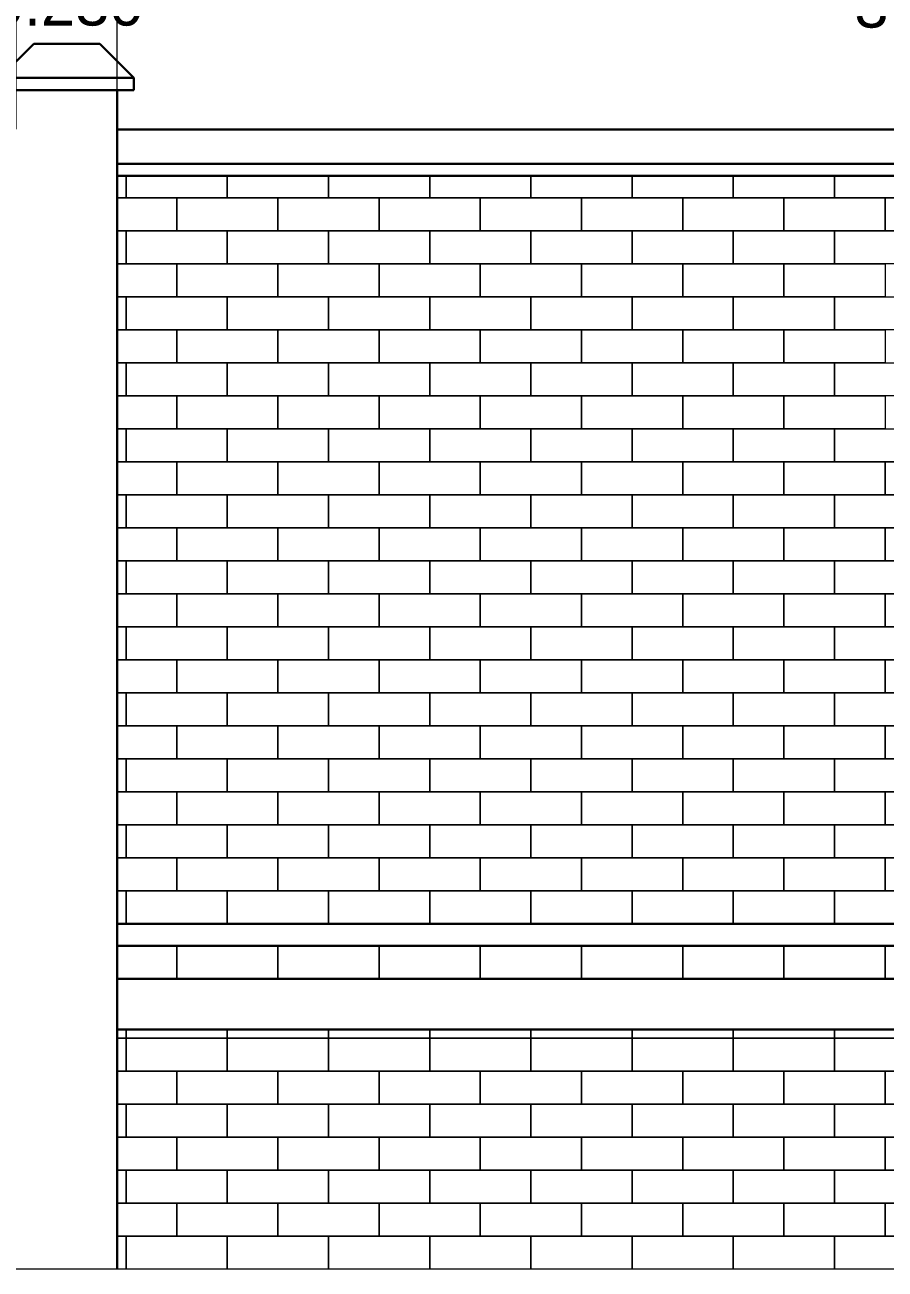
# Model space of a CAD drawing. Header units: millimetres. Extents: x 3614 to 12428, y -844 to 6844.
# Drawn here: x 5716.389 to 5718.344, y -789.498 to -786.669 of the extents above; entities that cross this region are included whole.
import ezdxf

# ---------------------------------------------------------------- set-up
doc = ezdxf.new("R2010")
doc.units = ezdxf.units.MM
doc.header["$LTSCALE"] = 40
doc.header["$MEASUREMENT"] = 0
doc.header["$PDMODE"] = 32
doc.header["$PDSIZE"] = 0.02
doc.layers.get('Defpoints').update_dxf_attribs({"linetype": 'CONTINUOUS', "lineweight": 20})
for name, color, linetype, lineweight in [('brick Hatch', 30, 'CONTINUOUS', 13), ('Dim', 220, 'CONTINUOUS', 15), ('Wall', 7, 'CONTINUOUS', 30), ('Window-Wall', 7, 'CONTINUOUS', 18)]:
    doc.layers.add(name, color=color, linetype=linetype, lineweight=lineweight)
doc.styles.add('DIM', font='arial.ttf')
doc.styles.add('Tabrej', font='GOTHIC.TTF')
doc.dimstyles.new('Tabrej', dxfattribs={"dimtxt": 0.5, "dimasz": 0.45, "dimexe": 0.18, "dimexo": 0.0625, "dimgap": 0.09, "dimtad": 0, "dimdec": 3, "dimzin": 0, "dimdsep": 46, "dimtxsty": 'Tabrej', "dimcen": 0, "dimclrd": 256, "dimclre": 256, "dimclrt": 7, "dimaunit": 1, "dimadec": 3, "dimazin": 0, "dimtfac": 1, "dimtdec": 3, "dimtofl": 0, "dimtmove": 0, "dimatfit": 3, "dimfxl": 0, "dimtolj": 1, "dimtzin": 0, "dimlwd": -1, "dimlwe": -1, "dimarcsym": 0})

# ---------------------------------------------------------------- blocks, each defined once
blk = doc.blocks.new('*D393')
at = {"layer": 'Defpoints', "color": 0, "ltscale": 0.05, "transparency": 16777216}
for p in [(5716.599, -786.6217), (5716.369, -786.9076), (5716.599, -786.9076)]:
    blk.add_point(p, dxfattribs=at)
at = {"layer": 'Dim', "ltscale": 0.05, "transparency": 16777216}
for p, q in [((5716.369, -786.9066), (5716.369, -786.6207)), ((5716.599, -786.9066), (5716.599, -786.6207)), ((5716.289, -786.6217), (5716.209, -786.6217)), ((5716.679, -786.6217), (5716.759, -786.6217))]:
    blk.add_line(p, q, dxfattribs=at)
for points in [[(5716.289, -786.6084), (5716.289, -786.635), (5716.369, -786.6217)], [(5716.679, -786.6084), (5716.679, -786.635), (5716.599, -786.6217)]]:
    blk.add_solid(points, dxfattribs=at)
at = {"layer": 'Dim', "color": 7, "ltscale": 0.05, "transparency": 16777216, "insert": (5716.484, -786.6217), "char_height": 0.1, "attachment_point": 5, "style": 'DIM'}
blk.add_mtext('\\A1;0.230', dxfattribs=at)
blk = doc.blocks.new('*D394')
at = {"layer": 'Defpoints', "color": 0, "ltscale": 0.05, "transparency": 16777216}
for p in [(5720.299, -786.6264), (5716.599, -786.9076), (5720.299, -786.9076)]:
    blk.add_point(p, dxfattribs=at)
at = {"layer": 'Dim', "ltscale": 0.05, "transparency": 16777216}
for p, q in [((5716.599, -786.9066), (5716.599, -786.6254)), ((5716.679, -786.6264), (5718.1905, -786.6264)), ((5720.219, -786.6264), (5718.7075, -786.6264)), ((5720.299, -786.9066), (5720.299, -786.6254))]:
    blk.add_line(p, q, dxfattribs=at)
for points in [[(5716.679, -786.613), (5716.679, -786.6397), (5716.599, -786.6264)], [(5720.219, -786.613), (5720.219, -786.6397), (5720.299, -786.6264)]]:
    blk.add_solid(points, dxfattribs=at)
at = {"layer": 'Dim', "color": 7, "ltscale": 0.05, "transparency": 16777216, "insert": (5718.449, -786.6264), "char_height": 0.1, "attachment_point": 5, "style": 'DIM'}
blk.add_mtext('\\A1;3.700', dxfattribs=at)

msp = doc.modelspace()

# ---------------------------------------------------------------- linework, layer by layer
at = {"layer": 'brick Hatch'}
for points in [[(5716.619, -787.0126), (5716.619, -787.0626), (5716.599, -787.0626)], [(5716.849, -787.0126), (5716.849, -787.0626), (5716.619, -787.0626), (5716.619, -787.0126)], [(5717.079, -787.0126), (5717.079, -787.0626), (5716.849, -787.0626), (5716.849, -787.0126)], [(5717.309, -787.0126), (5717.309, -787.0626), (5717.079, -787.0626), (5717.079, -787.0126)], [(5717.539, -787.0126), (5717.539, -787.0626), (5717.309, -787.0626), (5717.309, -787.0126)], [(5717.769, -787.0126), (5717.769, -787.0626), (5717.539, -787.0626), (5717.539, -787.0126)], [(5717.999, -787.0126), (5717.999, -787.0626), (5717.769, -787.0626), (5717.769, -787.0126)], [(5718.229, -787.0126), (5718.229, -787.0626), (5717.999, -787.0626), (5717.999, -787.0126)], [(5718.459, -787.0126), (5718.459, -787.0626), (5718.229, -787.0626), (5718.229, -787.0126)], [(5716.599, -787.0626), (5716.734, -787.0626), (5716.734, -787.1376), (5716.599, -787.1376)], [(5716.599, -787.1376), (5716.619, -787.1376), (5716.619, -787.2126), (5716.599, -787.2126)], [(5716.599, -787.2126), (5716.734, -787.2126), (5716.734, -787.2876), (5716.599, -787.2876)], [(5716.599, -787.2876), (5716.619, -787.2876), (5716.619, -787.3626), (5716.599, -787.3626)], [(5716.599, -787.3626), (5716.734, -787.3626), (5716.734, -787.4376), (5716.599, -787.4376)], [(5716.599, -787.4376), (5716.619, -787.4376), (5716.619, -787.5126), (5716.599, -787.5126)], [(5716.599, -787.5126), (5716.734, -787.5126), (5716.734, -787.5876), (5716.599, -787.5876)], [(5716.599, -787.5876), (5716.619, -787.5876), (5716.619, -787.6626), (5716.599, -787.6626)], [(5716.599, -787.6626), (5716.734, -787.6626), (5716.734, -787.7376), (5716.599, -787.7376)], [(5716.599, -787.7376), (5716.619, -787.7376), (5716.619, -787.8126), (5716.599, -787.8126)], [(5716.599, -787.8126), (5716.734, -787.8126), (5716.734, -787.8876), (5716.599, -787.8876)], [(5716.599, -787.8876), (5716.619, -787.8876), (5716.619, -787.9626), (5716.599, -787.9626)], [(5716.599, -787.9626), (5716.734, -787.9626), (5716.734, -788.0376), (5716.599, -788.0376)], [(5716.599, -788.0376), (5716.619, -788.0376), (5716.619, -788.1126), (5716.599, -788.1126)], [(5716.599, -788.1126), (5716.734, -788.1126), (5716.734, -788.1876), (5716.599, -788.1876)], [(5716.599, -788.1876), (5716.619, -788.1876), (5716.619, -788.2626), (5716.599, -788.2626)], [(5716.599, -788.2626), (5716.734, -788.2626), (5716.734, -788.3376), (5716.599, -788.3376)], [(5716.599, -788.3376), (5716.619, -788.3376), (5716.619, -788.4126), (5716.599, -788.4126)], [(5716.599, -788.4126), (5716.734, -788.4126), (5716.734, -788.4876), (5716.599, -788.4876)], [(5716.599, -788.4876), (5716.619, -788.4876), (5716.619, -788.5626), (5716.599, -788.5626)], [(5716.599, -788.5626), (5716.734, -788.5626), (5716.734, -788.6376), (5716.599, -788.6376)], [(5716.599, -788.6376), (5716.619, -788.6376), (5716.619, -788.7126), (5716.599, -788.7126)], [(5716.599, -788.7626), (5716.734, -788.7626), (5716.734, -788.8376), (5716.599, -788.8376)], [(5716.619, -788.9526), (5716.619, -788.9726), (5716.599, -788.9726)], [(5716.619, -788.9526), (5716.619, -788.9726), (5716.599, -788.9726)], [(5716.849, -788.9526), (5716.849, -788.9726), (5716.619, -788.9726), (5716.619, -788.9526)], [(5716.849, -788.9526), (5716.849, -788.9726), (5716.619, -788.9726), (5716.619, -788.9526)], [(5717.079, -788.9526), (5717.079, -788.9726), (5716.849, -788.9726), (5716.849, -788.9526)], [(5717.079, -788.9526), (5717.079, -788.9726), (5716.849, -788.9726), (5716.849, -788.9526)], [(5717.309, -788.9526), (5717.309, -788.9726), (5717.079, -788.9726), (5717.079, -788.9526)], [(5717.309, -788.9526), (5717.309, -788.9726), (5717.079, -788.9726), (5717.079, -788.9526)], [(5717.539, -788.9526), (5717.539, -788.9726), (5717.309, -788.9726), (5717.309, -788.9526)], [(5717.539, -788.9526), (5717.539, -788.9726), (5717.309, -788.9726), (5717.309, -788.9526)], [(5717.769, -788.9526), (5717.769, -788.9726), (5717.539, -788.9726), (5717.539, -788.9526)], [(5717.769, -788.9526), (5717.769, -788.9726), (5717.539, -788.9726), (5717.539, -788.9526)], [(5717.999, -788.9526), (5717.999, -788.9726), (5717.769, -788.9726), (5717.769, -788.9526)], [(5717.999, -788.9526), (5717.999, -788.9726), (5717.769, -788.9726), (5717.769, -788.9526)], [(5718.229, -788.9526), (5718.229, -788.9726), (5717.999, -788.9726), (5717.999, -788.9526)], [(5718.229, -788.9526), (5718.229, -788.9726), (5717.999, -788.9726), (5717.999, -788.9526)], [(5718.459, -788.9526), (5718.459, -788.9726), (5718.229, -788.9726), (5718.229, -788.9526)], [(5718.459, -788.9526), (5718.459, -788.9726), (5718.229, -788.9726), (5718.229, -788.9526)], [(5716.599, -788.9726), (5716.619, -788.9726), (5716.619, -789.0476), (5716.599, -789.0476)], [(5716.599, -789.0476), (5716.734, -789.0476), (5716.734, -789.1226), (5716.599, -789.1226)], [(5716.599, -789.1226), (5716.619, -789.1226), (5716.619, -789.1976), (5716.599, -789.1976)], [(5718.4303, -789.1976), (5718.229, -789.1976), (5718.229, -789.1226), (5718.459, -789.1226), (5718.459, -789.129)], [(5716.599, -789.1976), (5716.734, -789.1976), (5716.734, -789.2726), (5716.599, -789.2726)], [(5718.4677, -789.1976), (5718.574, -789.1976), (5718.574, -789.2726), (5718.344, -789.2726), (5718.344, -789.1976), (5718.4303, -789.1976)], [(5716.599, -789.2726), (5716.619, -789.2726), (5716.619, -789.3476), (5716.599, -789.3476)], [(5716.599, -789.3476), (5716.734, -789.3476), (5716.734, -789.4226), (5716.599, -789.4226)], [(5716.599, -789.4226), (5716.619, -789.4226), (5716.619, -789.4976), (5716.599, -789.4976)]]:
    msp.add_lwpolyline(points, dxfattribs=at)
for points in [[(5716.734, -787.0626), (5716.964, -787.0626), (5716.964, -787.1376), (5716.734, -787.1376)], [(5716.964, -787.0626), (5717.194, -787.0626), (5717.194, -787.1376), (5716.964, -787.1376)], [(5717.194, -787.0626), (5717.424, -787.0626), (5717.424, -787.1376), (5717.194, -787.1376)], [(5717.424, -787.0626), (5717.654, -787.0626), (5717.654, -787.1376), (5717.424, -787.1376)], [(5717.654, -787.0626), (5717.884, -787.0626), (5717.884, -787.1376), (5717.654, -787.1376)], [(5717.884, -787.0626), (5718.114, -787.0626), (5718.114, -787.1376), (5717.884, -787.1376)], [(5718.114, -787.0626), (5718.344, -787.0626), (5718.344, -787.1376), (5718.114, -787.1376)], [(5718.344, -787.0626), (5718.574, -787.0626), (5718.574, -787.1376), (5718.344, -787.1376)], [(5716.619, -787.1376), (5716.849, -787.1376), (5716.849, -787.2126), (5716.619, -787.2126)], [(5716.849, -787.1376), (5717.079, -787.1376), (5717.079, -787.2126), (5716.849, -787.2126)], [(5717.079, -787.1376), (5717.309, -787.1376), (5717.309, -787.2126), (5717.079, -787.2126)], [(5717.309, -787.1376), (5717.539, -787.1376), (5717.539, -787.2126), (5717.309, -787.2126)], [(5717.539, -787.1376), (5717.769, -787.1376), (5717.769, -787.2126), (5717.539, -787.2126)], [(5717.769, -787.1376), (5717.999, -787.1376), (5717.999, -787.2126), (5717.769, -787.2126)], [(5717.999, -787.1376), (5718.229, -787.1376), (5718.229, -787.2126), (5717.999, -787.2126)], [(5718.229, -787.1376), (5718.459, -787.1376), (5718.459, -787.2126), (5718.229, -787.2126)], [(5716.734, -787.2126), (5716.964, -787.2126), (5716.964, -787.2876), (5716.734, -787.2876)], [(5716.964, -787.2126), (5717.194, -787.2126), (5717.194, -787.2876), (5716.964, -787.2876)], [(5717.194, -787.2126), (5717.424, -787.2126), (5717.424, -787.2876), (5717.194, -787.2876)], [(5717.424, -787.2126), (5717.654, -787.2126), (5717.654, -787.2876), (5717.424, -787.2876)], [(5717.654, -787.2126), (5717.884, -787.2126), (5717.884, -787.2876), (5717.654, -787.2876)], [(5717.884, -787.2126), (5718.114, -787.2126), (5718.114, -787.2876), (5717.884, -787.2876)], [(5718.114, -787.2126), (5718.344, -787.2126), (5718.344, -787.2876), (5718.114, -787.2876)], [(5716.619, -787.2876), (5716.849, -787.2876), (5716.849, -787.3626), (5716.619, -787.3626)], [(5716.849, -787.2876), (5717.079, -787.2876), (5717.079, -787.3626), (5716.849, -787.3626)], [(5717.079, -787.2876), (5717.309, -787.2876), (5717.309, -787.3626), (5717.079, -787.3626)], [(5717.309, -787.2876), (5717.539, -787.2876), (5717.539, -787.3626), (5717.309, -787.3626)], [(5717.539, -787.2876), (5717.769, -787.2876), (5717.769, -787.3626), (5717.539, -787.3626)], [(5717.769, -787.2876), (5717.999, -787.2876), (5717.999, -787.3626), (5717.769, -787.3626)], [(5717.999, -787.2876), (5718.229, -787.2876), (5718.229, -787.3626), (5717.999, -787.3626)], [(5718.229, -787.2876), (5718.459, -787.2876), (5718.459, -787.3626), (5718.229, -787.3626)], [(5716.734, -787.3626), (5716.964, -787.3626), (5716.964, -787.4376), (5716.734, -787.4376)], [(5716.964, -787.3626), (5717.194, -787.3626), (5717.194, -787.4376), (5716.964, -787.4376)], [(5717.194, -787.3626), (5717.424, -787.3626), (5717.424, -787.4376), (5717.194, -787.4376)], [(5717.424, -787.3626), (5717.654, -787.3626), (5717.654, -787.4376), (5717.424, -787.4376)], [(5717.654, -787.3626), (5717.884, -787.3626), (5717.884, -787.4376), (5717.654, -787.4376)], [(5717.884, -787.3626), (5718.114, -787.3626), (5718.114, -787.4376), (5717.884, -787.4376)], [(5718.114, -787.3626), (5718.344, -787.3626), (5718.344, -787.4376), (5718.114, -787.4376)], [(5716.619, -787.4376), (5716.849, -787.4376), (5716.849, -787.5126), (5716.619, -787.5126)], [(5716.849, -787.4376), (5717.079, -787.4376), (5717.079, -787.5126), (5716.849, -787.5126)], [(5717.079, -787.4376), (5717.309, -787.4376), (5717.309, -787.5126), (5717.079, -787.5126)], [(5717.309, -787.4376), (5717.539, -787.4376), (5717.539, -787.5126), (5717.309, -787.5126)], [(5717.539, -787.4376), (5717.769, -787.4376), (5717.769, -787.5126), (5717.539, -787.5126)], [(5717.769, -787.4376), (5717.999, -787.4376), (5717.999, -787.5126), (5717.769, -787.5126)], [(5717.999, -787.4376), (5718.229, -787.4376), (5718.229, -787.5126), (5717.999, -787.5126)], [(5718.229, -787.4376), (5718.459, -787.4376), (5718.459, -787.5126), (5718.229, -787.5126)], [(5716.734, -787.5126), (5716.964, -787.5126), (5716.964, -787.5876), (5716.734, -787.5876)], [(5716.964, -787.5126), (5717.194, -787.5126), (5717.194, -787.5876), (5716.964, -787.5876)], [(5717.194, -787.5126), (5717.424, -787.5126), (5717.424, -787.5876), (5717.194, -787.5876)], [(5717.424, -787.5126), (5717.654, -787.5126), (5717.654, -787.5876), (5717.424, -787.5876)], [(5717.654, -787.5126), (5717.884, -787.5126), (5717.884, -787.5876), (5717.654, -787.5876)], [(5717.884, -787.5126), (5718.114, -787.5126), (5718.114, -787.5876), (5717.884, -787.5876)], [(5718.114, -787.5126), (5718.344, -787.5126), (5718.344, -787.5876), (5718.114, -787.5876)], [(5716.619, -787.5876), (5716.849, -787.5876), (5716.849, -787.6626), (5716.619, -787.6626)], [(5716.849, -787.5876), (5717.079, -787.5876), (5717.079, -787.6626), (5716.849, -787.6626)], [(5717.079, -787.5876), (5717.309, -787.5876), (5717.309, -787.6626), (5717.079, -787.6626)], [(5717.309, -787.5876), (5717.539, -787.5876), (5717.539, -787.6626), (5717.309, -787.6626)], [(5717.539, -787.5876), (5717.769, -787.5876), (5717.769, -787.6626), (5717.539, -787.6626)], [(5717.769, -787.5876), (5717.999, -787.5876), (5717.999, -787.6626), (5717.769, -787.6626)], [(5717.999, -787.5876), (5718.229, -787.5876), (5718.229, -787.6626), (5717.999, -787.6626)], [(5718.229, -787.5876), (5718.459, -787.5876), (5718.459, -787.6626), (5718.229, -787.6626)], [(5716.734, -787.6626), (5716.964, -787.6626), (5716.964, -787.7376), (5716.734, -787.7376)], [(5716.964, -787.6626), (5717.194, -787.6626), (5717.194, -787.7376), (5716.964, -787.7376)], [(5717.194, -787.6626), (5717.424, -787.6626), (5717.424, -787.7376), (5717.194, -787.7376)], [(5717.424, -787.6626), (5717.654, -787.6626), (5717.654, -787.7376), (5717.424, -787.7376)], [(5717.654, -787.6626), (5717.884, -787.6626), (5717.884, -787.7376), (5717.654, -787.7376)], [(5717.884, -787.6626), (5718.114, -787.6626), (5718.114, -787.7376), (5717.884, -787.7376)], [(5718.114, -787.6626), (5718.344, -787.6626), (5718.344, -787.7376), (5718.114, -787.7376)], [(5718.344, -787.6626), (5718.574, -787.6626), (5718.574, -787.7376), (5718.344, -787.7376)], [(5716.619, -787.7376), (5716.849, -787.7376), (5716.849, -787.8126), (5716.619, -787.8126)], [(5716.849, -787.7376), (5717.079, -787.7376), (5717.079, -787.8126), (5716.849, -787.8126)], [(5717.079, -787.7376), (5717.309, -787.7376), (5717.309, -787.8126), (5717.079, -787.8126)], [(5717.309, -787.7376), (5717.539, -787.7376), (5717.539, -787.8126), (5717.309, -787.8126)], [(5717.539, -787.7376), (5717.769, -787.7376), (5717.769, -787.8126), (5717.539, -787.8126)], [(5717.769, -787.7376), (5717.999, -787.7376), (5717.999, -787.8126), (5717.769, -787.8126)], [(5717.999, -787.7376), (5718.229, -787.7376), (5718.229, -787.8126), (5717.999, -787.8126)], [(5718.229, -787.7376), (5718.459, -787.7376), (5718.459, -787.8126), (5718.229, -787.8126)], [(5716.734, -787.8126), (5716.964, -787.8126), (5716.964, -787.8876), (5716.734, -787.8876)], [(5716.964, -787.8126), (5717.194, -787.8126), (5717.194, -787.8876), (5716.964, -787.8876)], [(5717.194, -787.8126), (5717.424, -787.8126), (5717.424, -787.8876), (5717.194, -787.8876)], [(5717.424, -787.8126), (5717.654, -787.8126), (5717.654, -787.8876), (5717.424, -787.8876)], [(5717.654, -787.8126), (5717.884, -787.8126), (5717.884, -787.8876), (5717.654, -787.8876)], [(5717.884, -787.8126), (5718.114, -787.8126), (5718.114, -787.8876), (5717.884, -787.8876)], [(5718.114, -787.8126), (5718.344, -787.8126), (5718.344, -787.8876), (5718.114, -787.8876)], [(5718.344, -787.8126), (5718.574, -787.8126), (5718.574, -787.8876), (5718.344, -787.8876)], [(5716.619, -787.8876), (5716.849, -787.8876), (5716.849, -787.9626), (5716.619, -787.9626)], [(5716.849, -787.8876), (5717.079, -787.8876), (5717.079, -787.9626), (5716.849, -787.9626)], [(5717.079, -787.8876), (5717.309, -787.8876), (5717.309, -787.9626), (5717.079, -787.9626)], [(5717.309, -787.8876), (5717.539, -787.8876), (5717.539, -787.9626), (5717.309, -787.9626)], [(5717.539, -787.8876), (5717.769, -787.8876), (5717.769, -787.9626), (5717.539, -787.9626)], [(5717.769, -787.8876), (5717.999, -787.8876), (5717.999, -787.9626), (5717.769, -787.9626)], [(5717.999, -787.8876), (5718.229, -787.8876), (5718.229, -787.9626), (5717.999, -787.9626)], [(5718.229, -787.8876), (5718.459, -787.8876), (5718.459, -787.9626), (5718.229, -787.9626)], [(5716.734, -787.9626), (5716.964, -787.9626), (5716.964, -788.0376), (5716.734, -788.0376)], [(5716.964, -787.9626), (5717.194, -787.9626), (5717.194, -788.0376), (5716.964, -788.0376)], [(5717.194, -787.9626), (5717.424, -787.9626), (5717.424, -788.0376), (5717.194, -788.0376)], [(5717.424, -787.9626), (5717.654, -787.9626), (5717.654, -788.0376), (5717.424, -788.0376)], [(5717.654, -787.9626), (5717.884, -787.9626), (5717.884, -788.0376), (5717.654, -788.0376)], [(5717.884, -787.9626), (5718.114, -787.9626), (5718.114, -788.0376), (5717.884, -788.0376)], [(5718.114, -787.9626), (5718.344, -787.9626), (5718.344, -788.0376), (5718.114, -788.0376)], [(5718.344, -787.9626), (5718.574, -787.9626), (5718.574, -788.0376), (5718.344, -788.0376)], [(5716.619, -788.0376), (5716.849, -788.0376), (5716.849, -788.1126), (5716.619, -788.1126)], [(5716.849, -788.0376), (5717.079, -788.0376), (5717.079, -788.1126), (5716.849, -788.1126)], [(5717.079, -788.0376), (5717.309, -788.0376), (5717.309, -788.1126), (5717.079, -788.1126)], [(5717.309, -788.0376), (5717.539, -788.0376), (5717.539, -788.1126), (5717.309, -788.1126)], [(5717.539, -788.0376), (5717.769, -788.0376), (5717.769, -788.1126), (5717.539, -788.1126)], [(5717.769, -788.0376), (5717.999, -788.0376), (5717.999, -788.1126), (5717.769, -788.1126)], [(5717.999, -788.0376), (5718.229, -788.0376), (5718.229, -788.1126), (5717.999, -788.1126)], [(5718.229, -788.0376), (5718.459, -788.0376), (5718.459, -788.1126), (5718.229, -788.1126)], [(5716.734, -788.1126), (5716.964, -788.1126), (5716.964, -788.1876), (5716.734, -788.1876)], [(5716.964, -788.1126), (5717.194, -788.1126), (5717.194, -788.1876), (5716.964, -788.1876)], [(5717.194, -788.1126), (5717.424, -788.1126), (5717.424, -788.1876), (5717.194, -788.1876)], [(5717.424, -788.1126), (5717.654, -788.1126), (5717.654, -788.1876), (5717.424, -788.1876)], [(5717.654, -788.1126), (5717.884, -788.1126), (5717.884, -788.1876), (5717.654, -788.1876)], [(5717.884, -788.1126), (5718.114, -788.1126), (5718.114, -788.1876), (5717.884, -788.1876)], [(5718.114, -788.1126), (5718.344, -788.1126), (5718.344, -788.1876), (5718.114, -788.1876)], [(5718.344, -788.1126), (5718.574, -788.1126), (5718.574, -788.1876), (5718.344, -788.1876)], [(5716.619, -788.1876), (5716.849, -788.1876), (5716.849, -788.2626), (5716.619, -788.2626)], [(5716.849, -788.1876), (5717.079, -788.1876), (5717.079, -788.2626), (5716.849, -788.2626)], [(5717.079, -788.1876), (5717.309, -788.1876), (5717.309, -788.2626), (5717.079, -788.2626)], [(5717.309, -788.1876), (5717.539, -788.1876), (5717.539, -788.2626), (5717.309, -788.2626)], [(5717.539, -788.1876), (5717.769, -788.1876), (5717.769, -788.2626), (5717.539, -788.2626)], [(5717.769, -788.1876), (5717.999, -788.1876), (5717.999, -788.2626), (5717.769, -788.2626)], [(5717.999, -788.1876), (5718.229, -788.1876), (5718.229, -788.2626), (5717.999, -788.2626)], [(5718.229, -788.1876), (5718.459, -788.1876), (5718.459, -788.2626), (5718.229, -788.2626)], [(5716.734, -788.2626), (5716.964, -788.2626), (5716.964, -788.3376), (5716.734, -788.3376)], [(5716.964, -788.2626), (5717.194, -788.2626), (5717.194, -788.3376), (5716.964, -788.3376)], [(5717.194, -788.2626), (5717.424, -788.2626), (5717.424, -788.3376), (5717.194, -788.3376)], [(5717.424, -788.2626), (5717.654, -788.2626), (5717.654, -788.3376), (5717.424, -788.3376)], [(5717.654, -788.2626), (5717.884, -788.2626), (5717.884, -788.3376), (5717.654, -788.3376)], [(5717.884, -788.2626), (5718.114, -788.2626), (5718.114, -788.3376), (5717.884, -788.3376)], [(5718.114, -788.2626), (5718.344, -788.2626), (5718.344, -788.3376), (5718.114, -788.3376)], [(5718.344, -788.2626), (5718.574, -788.2626), (5718.574, -788.3376), (5718.344, -788.3376)], [(5716.619, -788.3376), (5716.849, -788.3376), (5716.849, -788.4126), (5716.619, -788.4126)], [(5716.849, -788.3376), (5717.079, -788.3376), (5717.079, -788.4126), (5716.849, -788.4126)], [(5717.079, -788.3376), (5717.309, -788.3376), (5717.309, -788.4126), (5717.079, -788.4126)], [(5717.309, -788.3376), (5717.539, -788.3376), (5717.539, -788.4126), (5717.309, -788.4126)], [(5717.539, -788.3376), (5717.769, -788.3376), (5717.769, -788.4126), (5717.539, -788.4126)], [(5717.769, -788.3376), (5717.999, -788.3376), (5717.999, -788.4126), (5717.769, -788.4126)], [(5717.999, -788.3376), (5718.229, -788.3376), (5718.229, -788.4126), (5717.999, -788.4126)], [(5718.229, -788.3376), (5718.459, -788.3376), (5718.459, -788.4126), (5718.229, -788.4126)], [(5716.734, -788.4126), (5716.964, -788.4126), (5716.964, -788.4876), (5716.734, -788.4876)], [(5716.964, -788.4126), (5717.194, -788.4126), (5717.194, -788.4876), (5716.964, -788.4876)], [(5717.194, -788.4126), (5717.424, -788.4126), (5717.424, -788.4876), (5717.194, -788.4876)], [(5717.424, -788.4126), (5717.654, -788.4126), (5717.654, -788.4876), (5717.424, -788.4876)], [(5717.654, -788.4126), (5717.884, -788.4126), (5717.884, -788.4876), (5717.654, -788.4876)], [(5717.884, -788.4126), (5718.114, -788.4126), (5718.114, -788.4876), (5717.884, -788.4876)], [(5718.114, -788.4126), (5718.344, -788.4126), (5718.344, -788.4876), (5718.114, -788.4876)], [(5718.344, -788.4126), (5718.574, -788.4126), (5718.574, -788.4876), (5718.344, -788.4876)], [(5716.619, -788.4876), (5716.849, -788.4876), (5716.849, -788.5626), (5716.619, -788.5626)], [(5716.849, -788.4876), (5717.079, -788.4876), (5717.079, -788.5626), (5716.849, -788.5626)], [(5717.079, -788.4876), (5717.309, -788.4876), (5717.309, -788.5626), (5717.079, -788.5626)], [(5717.309, -788.4876), (5717.539, -788.4876), (5717.539, -788.5626), (5717.309, -788.5626)], [(5717.539, -788.4876), (5717.769, -788.4876), (5717.769, -788.5626), (5717.539, -788.5626)], [(5717.769, -788.4876), (5717.999, -788.4876), (5717.999, -788.5626), (5717.769, -788.5626)], [(5717.999, -788.4876), (5718.229, -788.4876), (5718.229, -788.5626), (5717.999, -788.5626)], [(5718.229, -788.4876), (5718.459, -788.4876), (5718.459, -788.5626), (5718.229, -788.5626)], [(5716.734, -788.5626), (5716.964, -788.5626), (5716.964, -788.6376), (5716.734, -788.6376)], [(5716.964, -788.5626), (5717.194, -788.5626), (5717.194, -788.6376), (5716.964, -788.6376)], [(5717.194, -788.5626), (5717.424, -788.5626), (5717.424, -788.6376), (5717.194, -788.6376)], [(5717.424, -788.5626), (5717.654, -788.5626), (5717.654, -788.6376), (5717.424, -788.6376)], [(5717.654, -788.5626), (5717.884, -788.5626), (5717.884, -788.6376), (5717.654, -788.6376)], [(5717.884, -788.5626), (5718.114, -788.5626), (5718.114, -788.6376), (5717.884, -788.6376)], [(5718.114, -788.5626), (5718.344, -788.5626), (5718.344, -788.6376), (5718.114, -788.6376)], [(5718.344, -788.5626), (5718.574, -788.5626), (5718.574, -788.6376), (5718.344, -788.6376)], [(5716.619, -788.6376), (5716.849, -788.6376), (5716.849, -788.7126), (5716.619, -788.7126)], [(5716.849, -788.6376), (5717.079, -788.6376), (5717.079, -788.7126), (5716.849, -788.7126)], [(5717.079, -788.6376), (5717.309, -788.6376), (5717.309, -788.7126), (5717.079, -788.7126)], [(5717.309, -788.6376), (5717.539, -788.6376), (5717.539, -788.7126), (5717.309, -788.7126)], [(5717.539, -788.6376), (5717.769, -788.6376), (5717.769, -788.7126), (5717.539, -788.7126)], [(5717.769, -788.6376), (5717.999, -788.6376), (5717.999, -788.7126), (5717.769, -788.7126)], [(5717.999, -788.6376), (5718.229, -788.6376), (5718.229, -788.7126), (5717.999, -788.7126)], [(5718.229, -788.6376), (5718.459, -788.6376), (5718.459, -788.7126), (5718.229, -788.7126)], [(5716.734, -788.7626), (5716.964, -788.7626), (5716.964, -788.8376), (5716.734, -788.8376)], [(5716.964, -788.7626), (5717.194, -788.7626), (5717.194, -788.8376), (5716.964, -788.8376)], [(5717.194, -788.7626), (5717.424, -788.7626), (5717.424, -788.8376), (5717.194, -788.8376)], [(5717.424, -788.7626), (5717.654, -788.7626), (5717.654, -788.8376), (5717.424, -788.8376)], [(5717.654, -788.7626), (5717.884, -788.7626), (5717.884, -788.8376), (5717.654, -788.8376)], [(5717.884, -788.7626), (5718.114, -788.7626), (5718.114, -788.8376), (5717.884, -788.8376)], [(5718.114, -788.7626), (5718.344, -788.7626), (5718.344, -788.8376), (5718.114, -788.8376)], [(5718.344, -788.7626), (5718.574, -788.7626), (5718.574, -788.8376), (5718.344, -788.8376)], [(5716.619, -788.9726), (5716.849, -788.9726), (5716.849, -789.0476), (5716.619, -789.0476)], [(5716.849, -788.9726), (5717.079, -788.9726), (5717.079, -789.0476), (5716.849, -789.0476)], [(5717.079, -788.9726), (5717.309, -788.9726), (5717.309, -789.0476), (5717.079, -789.0476)], [(5717.309, -788.9726), (5717.539, -788.9726), (5717.539, -789.0476), (5717.309, -789.0476)], [(5717.539, -788.9726), (5717.769, -788.9726), (5717.769, -789.0476), (5717.539, -789.0476)], [(5717.769, -788.9726), (5717.999, -788.9726), (5717.999, -789.0476), (5717.769, -789.0476)], [(5717.999, -788.9726), (5718.229, -788.9726), (5718.229, -789.0476), (5717.999, -789.0476)], [(5718.229, -788.9726), (5718.459, -788.9726), (5718.459, -789.0476), (5718.229, -789.0476)], [(5716.734, -789.0476), (5716.964, -789.0476), (5716.964, -789.1226), (5716.734, -789.1226)], [(5716.964, -789.0476), (5717.194, -789.0476), (5717.194, -789.1226), (5716.964, -789.1226)], [(5717.194, -789.0476), (5717.424, -789.0476), (5717.424, -789.1226), (5717.194, -789.1226)], [(5717.424, -789.0476), (5717.654, -789.0476), (5717.654, -789.1226), (5717.424, -789.1226)], [(5717.654, -789.0476), (5717.884, -789.0476), (5717.884, -789.1226), (5717.654, -789.1226)], [(5717.884, -789.0476), (5718.114, -789.0476), (5718.114, -789.1226), (5717.884, -789.1226)], [(5718.114, -789.0476), (5718.344, -789.0476), (5718.344, -789.1226), (5718.114, -789.1226)], [(5718.344, -789.0476), (5718.574, -789.0476), (5718.574, -789.1226), (5718.344, -789.1226)], [(5716.619, -789.1226), (5716.849, -789.1226), (5716.849, -789.1976), (5716.619, -789.1976)], [(5716.849, -789.1226), (5717.079, -789.1226), (5717.079, -789.1976), (5716.849, -789.1976)], [(5717.079, -789.1226), (5717.309, -789.1226), (5717.309, -789.1976), (5717.079, -789.1976)], [(5717.309, -789.1226), (5717.539, -789.1226), (5717.539, -789.1976), (5717.309, -789.1976)], [(5717.539, -789.1226), (5717.769, -789.1226), (5717.769, -789.1976), (5717.539, -789.1976)], [(5717.769, -789.1226), (5717.999, -789.1226), (5717.999, -789.1976), (5717.769, -789.1976)], [(5717.999, -789.1226), (5718.229, -789.1226), (5718.229, -789.1976), (5717.999, -789.1976)], [(5716.734, -789.1976), (5716.964, -789.1976), (5716.964, -789.2726), (5716.734, -789.2726)], [(5716.964, -789.1976), (5717.194, -789.1976), (5717.194, -789.2726), (5716.964, -789.2726)], [(5717.194, -789.1976), (5717.424, -789.1976), (5717.424, -789.2726), (5717.194, -789.2726)], [(5717.424, -789.1976), (5717.654, -789.1976), (5717.654, -789.2726), (5717.424, -789.2726)], [(5717.654, -789.1976), (5717.884, -789.1976), (5717.884, -789.2726), (5717.654, -789.2726)], [(5717.884, -789.1976), (5718.114, -789.1976), (5718.114, -789.2726), (5717.884, -789.2726)], [(5718.114, -789.1976), (5718.344, -789.1976), (5718.344, -789.2726), (5718.114, -789.2726)], [(5716.619, -789.2726), (5716.849, -789.2726), (5716.849, -789.3476), (5716.619, -789.3476)], [(5716.849, -789.2726), (5717.079, -789.2726), (5717.079, -789.3476), (5716.849, -789.3476)], [(5717.079, -789.2726), (5717.309, -789.2726), (5717.309, -789.3476), (5717.079, -789.3476)], [(5717.309, -789.2726), (5717.539, -789.2726), (5717.539, -789.3476), (5717.309, -789.3476)], [(5717.539, -789.2726), (5717.769, -789.2726), (5717.769, -789.3476), (5717.539, -789.3476)], [(5717.769, -789.2726), (5717.999, -789.2726), (5717.999, -789.3476), (5717.769, -789.3476)], [(5717.999, -789.2726), (5718.229, -789.2726), (5718.229, -789.3476), (5717.999, -789.3476)], [(5718.229, -789.2726), (5718.459, -789.2726), (5718.459, -789.3476), (5718.229, -789.3476)], [(5716.734, -789.3476), (5716.964, -789.3476), (5716.964, -789.4226), (5716.734, -789.4226)], [(5716.964, -789.3476), (5717.194, -789.3476), (5717.194, -789.4226), (5716.964, -789.4226)], [(5717.194, -789.3476), (5717.424, -789.3476), (5717.424, -789.4226), (5717.194, -789.4226)], [(5717.424, -789.3476), (5717.654, -789.3476), (5717.654, -789.4226), (5717.424, -789.4226)], [(5717.654, -789.3476), (5717.884, -789.3476), (5717.884, -789.4226), (5717.654, -789.4226)], [(5717.884, -789.3476), (5718.114, -789.3476), (5718.114, -789.4226), (5717.884, -789.4226)], [(5718.114, -789.3476), (5718.344, -789.3476), (5718.344, -789.4226), (5718.114, -789.4226)], [(5718.344, -789.3476), (5718.574, -789.3476), (5718.574, -789.4226), (5718.344, -789.4226)], [(5716.619, -789.4226), (5716.849, -789.4226), (5716.849, -789.4976), (5716.619, -789.4976)], [(5716.849, -789.4226), (5717.079, -789.4226), (5717.079, -789.4976), (5716.849, -789.4976)], [(5717.079, -789.4226), (5717.309, -789.4226), (5717.309, -789.4976), (5717.079, -789.4976)], [(5717.309, -789.4226), (5717.539, -789.4226), (5717.539, -789.4976), (5717.309, -789.4976)], [(5717.539, -789.4226), (5717.769, -789.4226), (5717.769, -789.4976), (5717.539, -789.4976)], [(5717.769, -789.4226), (5717.999, -789.4226), (5717.999, -789.4976), (5717.769, -789.4976)], [(5717.999, -789.4226), (5718.229, -789.4226), (5718.229, -789.4976), (5717.999, -789.4976)], [(5718.229, -789.4226), (5718.459, -789.4226), (5718.459, -789.4976), (5718.229, -789.4976)]]:
    msp.add_lwpolyline(points, close=True, dxfattribs=at)
at = {"layer": 'Wall'}
for p, q in [((5716.3315, -786.7901), (5716.409, -786.7126)), ((5716.3315, -786.7901), (5716.409, -786.7126)), ((5716.3315, -786.7901), (5716.409, -786.7126)), ((5716.3315, -786.7901), (5716.409, -786.7126)), ((5716.559, -786.7126), (5716.409, -786.7126)), ((5716.559, -786.7126), (5716.409, -786.7126)), ((5716.409, -786.7126), (5716.559, -786.7126)), ((5716.409, -786.7126), (5716.559, -786.7126)), ((5716.6365, -786.7901), (5716.559, -786.7126)), ((5716.6365, -786.7901), (5716.559, -786.7126)), ((5716.6365, -786.7901), (5716.559, -786.7126)), ((5716.6365, -786.7901), (5716.559, -786.7126)), ((5716.6365, -786.7901), (5716.3315, -786.7901)), ((5716.6365, -786.7901), (5716.3315, -786.7901)), ((5716.3315, -786.7901), (5716.6365, -786.7901)), ((5716.3315, -786.7901), (5716.6365, -786.7901)), ((5716.6365, -786.8176), (5716.6365, -786.7901)), ((5716.6365, -786.8176), (5716.6365, -786.7901)), ((5716.6365, -786.8176), (5716.6365, -786.7901)), ((5716.6365, -786.8176), (5716.6365, -786.7901)), ((5716.6365, -786.8176), (5716.3315, -786.8176)), ((5716.6365, -786.8176), (5716.3315, -786.8176)), ((5716.3315, -786.8176), (5716.6365, -786.8176)), ((5716.3315, -786.8176), (5716.6365, -786.8176)), ((5716.599, -788.8376), (5716.599, -786.8176)), ((5716.599, -788.8376), (5716.599, -786.8176)), ((5716.599, -788.8376), (5716.599, -786.8176)), ((5716.599, -788.8376), (5716.599, -786.8176)), ((5720.299, -786.9076), (5716.599, -786.9076)), ((5720.299, -786.9851), (5716.599, -786.9851)), ((5720.299, -787.0126), (5716.599, -787.0126)), ((5720.299, -788.7126), (5716.599, -788.7126)), ((5720.299, -788.7626), (5716.599, -788.7626)), ((5716.599, -789.4976), (5716.599, -788.8376)), ((5716.599, -788.8376), (5720.299, -788.8376)), ((5716.599, -789.4976), (5716.599, -788.8376)), ((5716.599, -789.4976), (5716.599, -788.8376)), ((5716.599, -789.4976), (5716.599, -788.8376)), ((5716.599, -789.4976), (5716.599, -788.8376)), ((5716.599, -788.9526), (5720.299, -788.9526))]:
    msp.add_line(p, q, dxfattribs=at)
at = {"layer": 'Window-Wall'}
for p, q in [((5716.599, -788.7126), (5720.299, -788.7126)), ((5716.599, -788.7626), (5720.299, -788.7626)), ((5721.4868, -789.4976), (5691.8312, -789.4976))]:
    msp.add_line(p, q, dxfattribs=at)

# ---------------------------------------------------------------- dimensions: what is measured, and where the dimension line sits
at = {"layer": 'Dim', "ltscale": 0.05}
dim = msp.add_linear_dim(base=(5716.599, -786.6217), p1=(5716.369, -786.9076), p2=(5716.599, -786.9076), dimstyle='Tabrej', override={"dimtxt": 0.1, "dimasz": 0.08, "dimexe": 0.001, "dimexo": 0.001, "dimpost": '\\X', "dimtxsty": 'DIM', "dimfxl": 0.18, "dimarcsym": 1}, dxfattribs=at)
dim.commit()
dim.dimension.update_dxf_attribs({"geometry": '*D393', "text_midpoint": (5716.484, -786.6217), "dimtype": 160})
dim = msp.add_linear_dim(base=(5720.299, -786.6264), p1=(5716.599, -786.9076), p2=(5720.299, -786.9076), dimstyle='Tabrej', override={"dimtxt": 0.1, "dimasz": 0.08, "dimexe": 0.001, "dimexo": 0.001, "dimpost": '\\X', "dimtxsty": 'DIM', "dimfxl": 0.18, "dimarcsym": 1}, dxfattribs=at)
dim.commit()
dim.dimension.update_dxf_attribs({"geometry": '*D394', "text_midpoint": (5718.449, -786.6264)})

doc.saveas('drawing.dxf')
